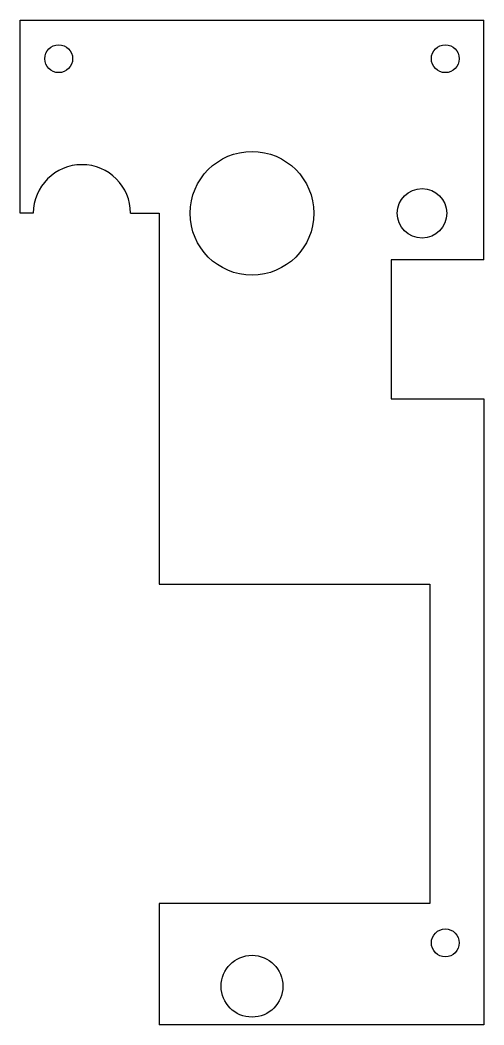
# Model space of a CAD drawing. Extents: x -30 to 30, y -65 to 65.
import ezdxf

# ---------------------------------------------------------------- set-up
doc = ezdxf.new("R2010")
doc.units = 0
doc.layers.get('0').update_dxf_attribs({"linetype": 'continuous'})

# ---------------------------------------------------------------- blocks, each defined once
blk = doc.blocks.new('PAD')
at = {"color": 0}
for p, q in [((-30, 39.9), (-30, 64.9)), ((-30, 64.9), (30, 64.9)), ((30, 33.9), (30, 64.9)), ((-28.29, 39.9), (-30, 39.9)), ((-15.71, 39.9), (-12, 39.9)), ((-12, 39.9), (-12, -8.1)), ((30, 33.9), (18, 33.9)), ((18, 33.9), (18, 15.9)), ((18, 15.9), (30, 15.9)), ((30, 15.9), (30, -65.1)), ((-12, -8.1), (-3.49, -8.1)), ((-3.49, -8.1), (3.49, -8.1)), ((3.49, -8.1), (23, -8.1)), ((23, -8.1), (23, -49.41)), ((-12, -49.41), (-12, -65.1)), ((23, -49.41), (-12, -49.41)), ((30, -65.1), (-12, -65.1))]:
    blk.add_line(p, q, dxfattribs=at)
for centre, radius in [((-25, 59.9), 1.8), ((25, 59.9), 1.8), ((0, 39.9), 8), ((22, 39.9), 3.2), ((25, -54.49), 1.8), ((0, -60.1), 4)]:
    blk.add_circle(centre, radius, dxfattribs=at)
blk.add_arc((-22, 39.9), 6.29, 0, -180, dxfattribs=at)

msp = doc.modelspace()

# ---------------------------------------------------------------- block references
at = {"color": 0}
msp.add_blockref('PAD', (0, 0), dxfattribs=at)

doc.saveas('drawing.dxf')
